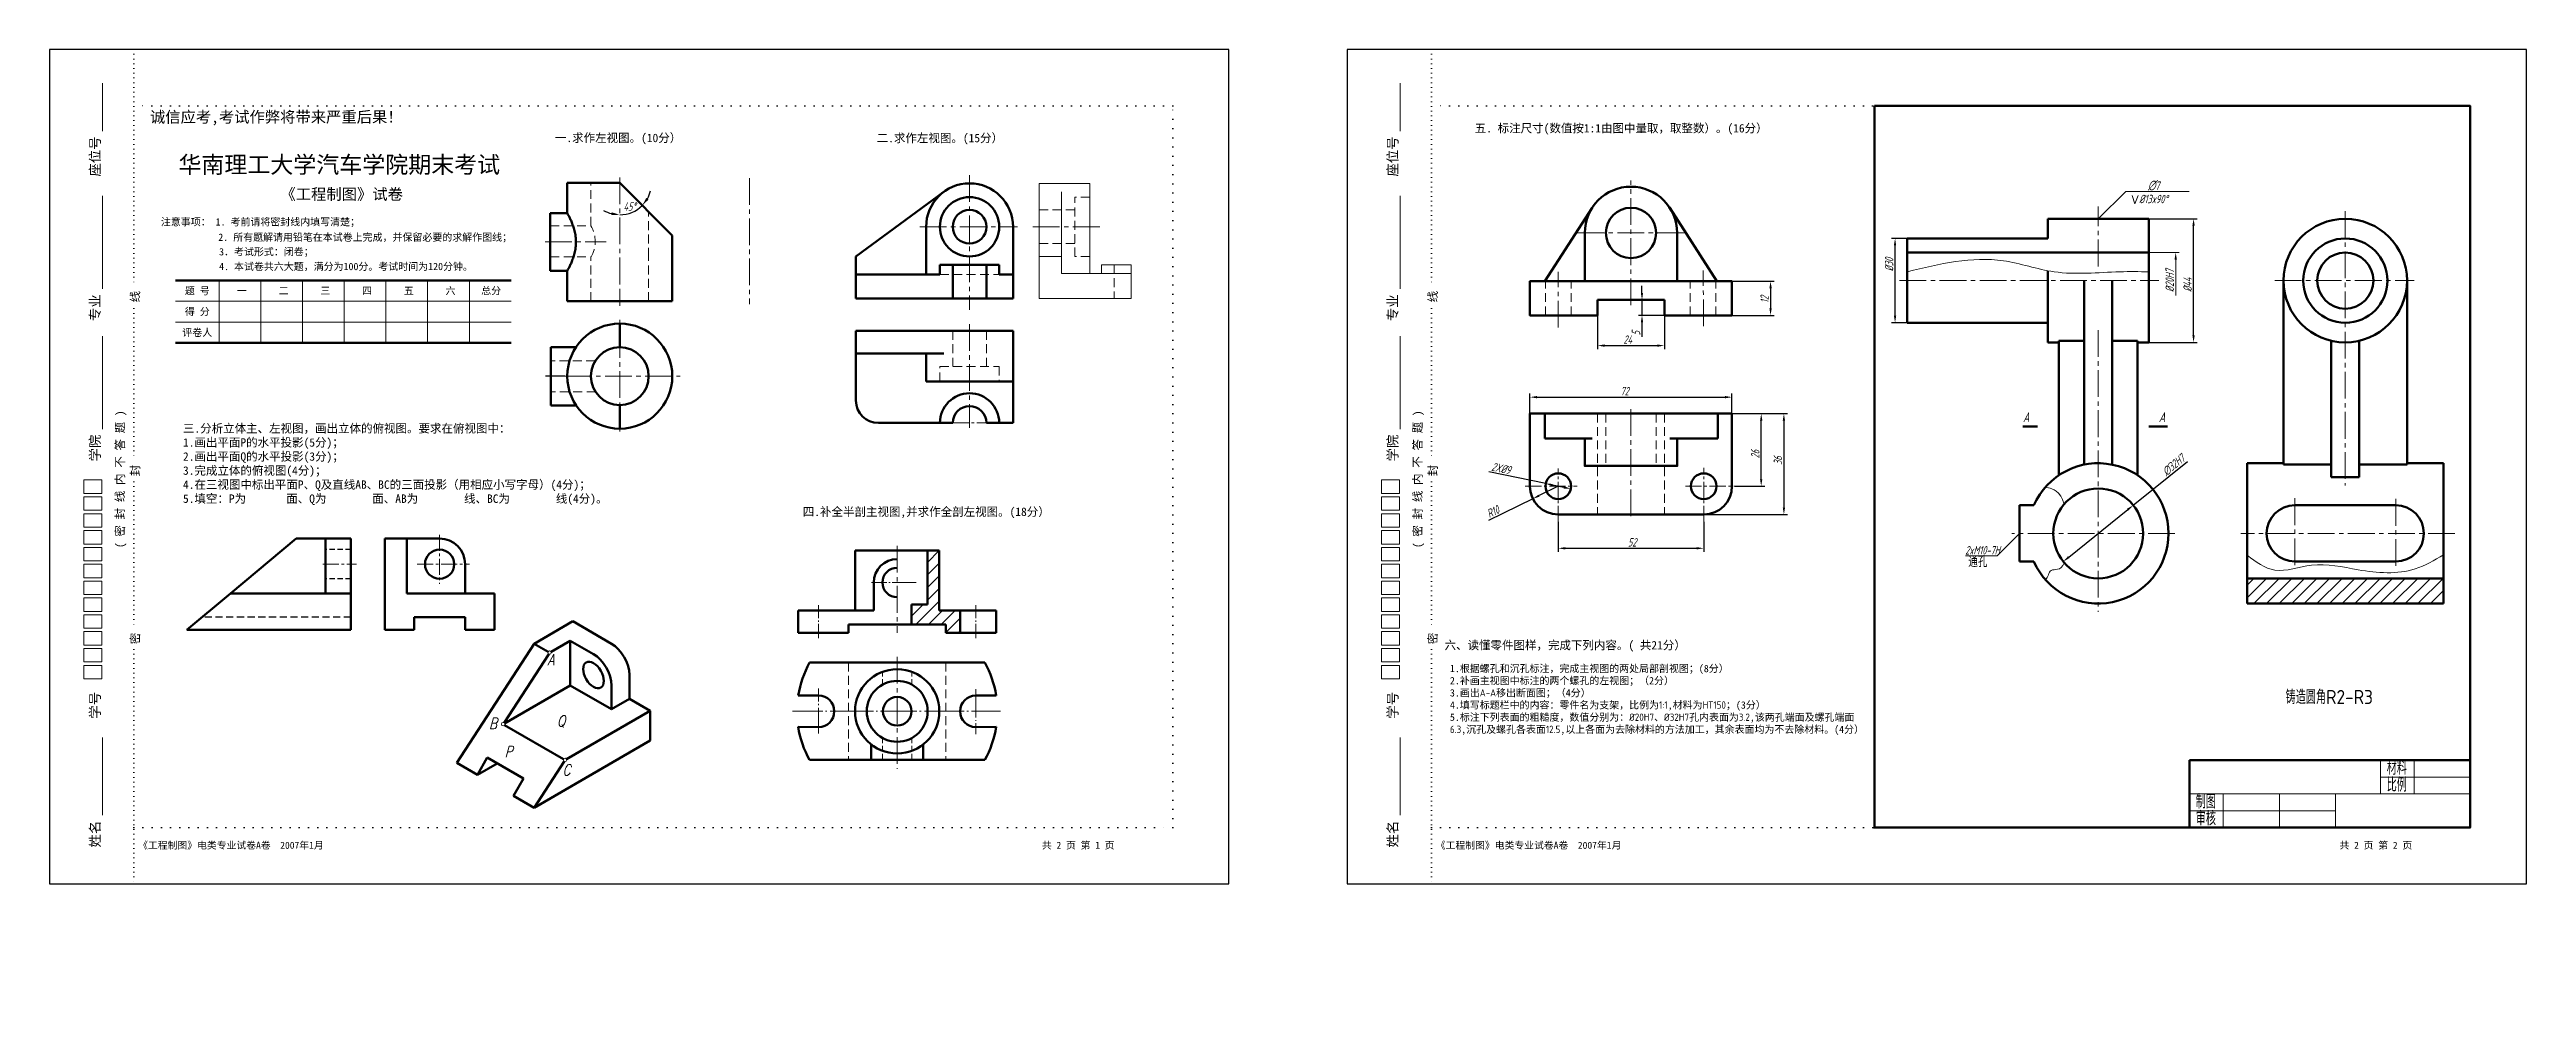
# Model space of a CAD drawing. Header units: millimetres. Extents: x -82 to 800, y -37 to 300.
import ezdxf

# ---------------------------------------------------------------- set-up
doc = ezdxf.new("R2010")
doc.units = ezdxf.units.MM
for name, pattern in [('CENTER', [50.8, 31.75, -6.35, 6.35, -6.35]), ('CENTER2', [28.575, 19.05, -3.175, 3.175, -3.175]), ('DASHED2', [9.525, 6.35, -3.175]), ('DOT2', [3.175, 0, -3.175]), ('XX4', [5, 4, -1])]:
    doc.linetypes.add(name, pattern=pattern)
doc.layers.get('0').update_dxf_attribs({"lineweight": 13})
doc.layers.add('center', color=7, linetype='CENTER')
doc.layers.add('PH-1D6', color=7, linetype='DASHED2')
for name, color, linetype, lineweight in [('PV-1D4', 7, 'Continuous', 50), ('PV-1D6', 7, 'Continuous', 50), ('PV-1DA', 7, 'Continuous', 50), ('PV-9B', 7, 'Continuous', 50), ('PV-9F', 7, 'Continuous', 50), ('PV-A1', 7, 'Continuous', 50), ('中心线', 7, 'CENTER2', 15), ('剖面线', 7, 'Continuous', 9), ('文字', 7, 'Continuous', 15), ('粗实线', 7, 'Continuous', 50), ('细实线', 7, 'Continuous', 15), ('虚线', 7, 'DASHED2', 15), ('虚线4', 7, 'XX4', 20)]:
    doc.layers.add(name, color=color, linetype=linetype, lineweight=lineweight)
doc.layers.add('隐藏线', color=7, linetype='Continuous', plot=False)
doc.styles.add('STYLE1', font='romans.shx', dxfattribs={"width": 0.8, "oblique": 15})
doc.styles.add('字母于数字', font='isocp.shx', dxfattribs={"width": 0.7, "oblique": 15})
doc.styles.add('宋体', font='SimSun.ttf')
doc.styles.add('长仿宋', font='isocp.shx', dxfattribs={"bigfont": 'gbcbig.shx'})
doc.dimstyles.new('机械制图', dxfattribs={"dimtxt": 3, "dimasz": 2.5, "dimexe": 1.25, "dimexo": 0, "dimtad": 1, "dimdec": 0, "dimdsep": 46, "dimtxsty": '字母于数字', "dimcen": 2.5, "dimadec": 0, "dimazin": 0, "dimtfac": 1, "dimtdec": 0, "dimtmove": 0, "dimatfit": 2, "dimfxl": 0, "dimarcsym": 0})
doc.dimstyles.new('机械制图$2', dxfattribs={"dimtxt": 3, "dimasz": 3, "dimexe": 2.5, "dimexo": 0, "dimtad": 1, "dimtih": 1, "dimzin": 9, "dimdsep": 46, "dimtxsty": '字母于数字', "dimcen": 0, "dimadec": 0, "dimazin": 0, "dimtm": 1e-09, "dimtfac": 0.7, "dimtmove": 1, "dimatfit": 1, "dimfxl": 0, "dimtolj": 1, "dimarcsym": 0})

# ---------------------------------------------------------------- blocks, each defined once
blk = doc.blocks.new('*D2')
at = {"color": 0, "lineweight": -2, "ltscale": 0.5}
for p, q in [((660.41, 137.75), (679.7, 153.27)), ((637.43, 119.25), (658.46, 136.18))]:
    blk.add_line(p, q, dxfattribs=at)
at = {"color": 0, "ltscale": 0.5}
for points in [[(658.2, 136.51), (658.73, 135.86), (660.41, 137.75)], [(637.17, 119.58), (637.69, 118.93), (635.48, 117.69)]]:
    blk.add_solid(points, dxfattribs=at)
at = {"layer": 'Defpoints', "color": 0, "ltscale": 0.5}
for p in [(660.41, 137.75), (635.48, 117.69)]:
    blk.add_point(p, dxfattribs=at)
at = {"color": 0, "ltscale": 0.5, "insert": (674.78, 152.04), "char_height": 3, "attachment_point": 5, "rotation": 38.82707, "style": '字母于数字'}
blk.add_mtext('∅32H7', dxfattribs=at)
blk = doc.blocks.new('*D3')
at = {"layer": 'Defpoints', "color": 0, "ltscale": 0.5}
for p in [(575.58, 232.72), (579.95, 232.72), (579.95, 202.72)]:
    blk.add_point(p, dxfattribs=at)
at = {"layer": '细实线', "color": 0, "lineweight": -2, "ltscale": 0.5}
for p, q in [((579.95, 232.72), (574.33, 232.72)), ((575.58, 205.22), (575.58, 230.22)), ((579.95, 202.72), (574.33, 202.72))]:
    blk.add_line(p, q, dxfattribs=at)
at = {"layer": '细实线', "color": 0, "ltscale": 0.5}
for points in [[(575.16, 230.22), (575.99, 230.22), (575.58, 232.72)], [(575.16, 205.22), (575.99, 205.22), (575.58, 202.72)]]:
    blk.add_solid(points, dxfattribs=at)
at = {"layer": '细实线', "color": 0, "ltscale": 0.5, "insert": (573.45, 223.43), "char_height": 3, "attachment_point": 5, "rotation": 90, "style": '字母于数字'}
blk.add_mtext('%%c30', dxfattribs=at)
blk = doc.blocks.new('*D4')
at = {"layer": 'Defpoints', "color": 0, "ltscale": 0.5}
for p in [(665.95, 239.72), (681.89, 239.72), (665.95, 195.72)]:
    blk.add_point(p, dxfattribs=at)
at = {"layer": '细实线', "color": 0, "lineweight": -2, "ltscale": 0.5}
for p, q in [((665.95, 239.72), (683.14, 239.72)), ((681.89, 198.22), (681.89, 237.22)), ((665.95, 195.72), (683.14, 195.72))]:
    blk.add_line(p, q, dxfattribs=at)
at = {"layer": '细实线', "color": 0, "ltscale": 0.5}
for points in [[(681.47, 237.22), (682.31, 237.22), (681.89, 239.72)], [(681.47, 198.22), (682.31, 198.22), (681.89, 195.72)]]:
    blk.add_solid(points, dxfattribs=at)
at = {"layer": '细实线', "color": 0, "ltscale": 0.5, "insert": (679.76, 216.27), "char_height": 3, "attachment_point": 5, "rotation": 90, "style": '字母于数字'}
blk.add_mtext('%%c44', dxfattribs=at)
blk = doc.blocks.new('*U10')
at = {"layer": 'PV-1D6'}
for p, q in [((45, 0, 100.11), (0, 0, 100.11)), ((0, 0, 100.11), (12, 0, 110.11)), ((45, 0, 110.11), (12, 0, 110.11)), ((12, 0, 110.11), (30, 0, 125.11)), ((38, 0, 125.11), (30, 0, 125.11)), ((38, 0, 118.11), (38, 0, 110.11)), ((38, 0, 125.11), (38, 0, 118.11)), ((45, 0, 125.11), (38, 0, 125.11)), ((45, 0, 118.11), (45, 0, 110.11)), ((45, 0, 118.11), (45, 0, 125.11)), ((45, 0, 110.11), (45, 0, 100.11))]:
    blk.add_line(p, q, dxfattribs=at)
blk = doc.blocks.new('*U56')
at = {"layer": 'PV-A1'}
for radius in [20, 11]:
    blk.add_circle((0, 0), radius, dxfattribs=at)
blk = doc.blocks.new('*D59')
at = {"layer": 'Defpoints', "color": 0, "ltscale": 0.5}
for p in [(121.39, 254.47), (121.39, 252.5), (124.33, 241.54), (140.09, 233.8), (121.39, 213.45)]:
    blk.add_point(p, dxfattribs=at)
at = {"layer": '细实线', "color": 0, "lineweight": -2, "ltscale": 0.5}
for start, end in [(330.19759, 345.39518), (239.60482, 254.80241), (270, 315)]:
    blk.add_arc((121.39, 252.5), 11.34, start, end, dxfattribs=at)
at = {"layer": '细实线', "color": 0, "ltscale": 0.5}
for points in [[(131.63, 246.56), (130.84, 247.17), (129.41, 244.48)], [(118.48, 242.05), (118.35, 241.06), (121.39, 241.16)]]:
    blk.add_solid(points, dxfattribs=at)
at = {"layer": '细实线', "color": 0, "ltscale": 0.5, "insert": (124.91, 244.08), "char_height": 3, "attachment_point": 5, "style": '字母于数字'}
blk.add_mtext('\\A1;45°', dxfattribs=at)
blk = doc.blocks.new('*D75')
at = {"color": 0, "lineweight": -2, "ltscale": 0.5}
for p, q in [((445.55, 170.35), (445.55, 177.47)), ((517.5, 170.35), (517.5, 177.47)), ((448.05, 176.22), (515, 176.22))]:
    blk.add_line(p, q, dxfattribs=at)
at = {"color": 0, "ltscale": 0.5}
for points in [[(448.05, 176.63), (448.05, 175.8), (445.55, 176.22)], [(515, 176.63), (515, 175.8), (517.5, 176.22)]]:
    blk.add_solid(points, dxfattribs=at)
at = {"layer": 'Defpoints', "color": 0, "ltscale": 0.5}
for p in [(445.55, 170.35), (517.5, 176.22), (517.5, 170.35)]:
    blk.add_point(p, dxfattribs=at)
at = {"color": 0, "ltscale": 0.5, "insert": (479.25, 178.34), "char_height": 3, "attachment_point": 5, "style": '字母于数字'}
blk.add_mtext('72', dxfattribs=at)
blk = doc.blocks.new('*D76')
at = {"color": 0, "lineweight": -2, "ltscale": 0.5}
for p, q in [((517.5, 170.35), (537.24, 170.35)), ((535.99, 167.85), (535.99, 136.94)), ((507.42, 134.44), (537.24, 134.44))]:
    blk.add_line(p, q, dxfattribs=at)
at = {"color": 0, "ltscale": 0.5}
for points in [[(535.58, 167.85), (536.41, 167.85), (535.99, 170.35)], [(535.58, 136.94), (536.41, 136.94), (535.99, 134.44)]]:
    blk.add_solid(points, dxfattribs=at)
at = {"layer": 'Defpoints', "color": 0, "ltscale": 0.5}
for p in [(517.5, 170.35), (507.42, 134.44), (535.99, 134.44)]:
    blk.add_point(p, dxfattribs=at)
at = {"color": 0, "ltscale": 0.5, "insert": (533.87, 153.63), "char_height": 3, "attachment_point": 5, "rotation": 90, "style": '字母于数字'}
blk.add_mtext('36', dxfattribs=at)
blk = doc.blocks.new('*D77')
at = {"color": 0, "lineweight": -2, "ltscale": 0.5}
for p, q in [((517.5, 217.49), (532.49, 217.49)), ((531.24, 214.99), (531.24, 207.85)), ((517.5, 205.35), (532.49, 205.35))]:
    blk.add_line(p, q, dxfattribs=at)
at = {"color": 0, "ltscale": 0.5}
for points in [[(530.83, 214.99), (531.66, 214.99), (531.24, 217.49)], [(530.83, 207.85), (531.66, 207.85), (531.24, 205.35)]]:
    blk.add_solid(points, dxfattribs=at)
at = {"layer": 'Defpoints', "color": 0, "ltscale": 0.5}
for p in [(517.5, 217.49), (517.5, 205.35), (531.24, 205.35)]:
    blk.add_point(p, dxfattribs=at)
at = {"color": 0, "ltscale": 0.5, "insert": (529.12, 210.96), "char_height": 3, "attachment_point": 5, "rotation": 90, "style": '字母于数字'}
blk.add_mtext('12', dxfattribs=at)
blk = doc.blocks.new('*D78')
at = {"color": 0, "lineweight": -2, "ltscale": 0.5}
for p, q in [((469.64, 205.35), (469.64, 193.33)), ((493.41, 205.35), (493.41, 193.33)), ((472.14, 194.58), (490.91, 194.58))]:
    blk.add_line(p, q, dxfattribs=at)
at = {"color": 0, "ltscale": 0.5}
for points in [[(472.14, 195), (472.14, 194.17), (469.64, 194.58)], [(490.91, 195), (490.91, 194.17), (493.41, 194.58)]]:
    blk.add_solid(points, dxfattribs=at)
at = {"layer": 'Defpoints', "color": 0, "ltscale": 0.5}
for p in [(469.64, 205.35), (493.41, 205.35), (493.41, 194.58)]:
    blk.add_point(p, dxfattribs=at)
at = {"color": 0, "ltscale": 0.5, "insert": (480.36, 196.71), "char_height": 3, "attachment_point": 5, "style": '字母于数字'}
blk.add_mtext('24', dxfattribs=at)
blk = doc.blocks.new('*D79')
at = {"color": 0, "lineweight": -2, "ltscale": 0.5}
for p, q in [((485.45, 213.33), (485.45, 215.83)), ((493.41, 210.83), (484.2, 210.83)), ((493.41, 205.35), (484.2, 205.35)), ((485.45, 210.83), (485.45, 205.35)), ((485.45, 202.85), (485.45, 197.65))]:
    blk.add_line(p, q, dxfattribs=at)
at = {"color": 0, "ltscale": 0.5}
for points in [[(485.03, 213.33), (485.86, 213.33), (485.45, 210.83)], [(485.03, 202.85), (485.86, 202.85), (485.45, 205.35)]]:
    blk.add_solid(points, dxfattribs=at)
at = {"layer": 'Defpoints', "color": 0, "ltscale": 0.5}
for p in [(485.45, 205.35), (493.41, 210.83), (493.41, 205.35)]:
    blk.add_point(p, dxfattribs=at)
at = {"color": 0, "ltscale": 0.5, "insert": (483.32, 199), "char_height": 3, "attachment_point": 5, "rotation": 90, "style": '字母于数字'}
blk.add_mtext('5', dxfattribs=at)
blk = doc.blocks.new('*D80')
at = {"color": 0, "lineweight": -2, "ltscale": 0.5}
for p, q in [((455.63, 144.52), (448.83, 141.18)), ((446.59, 140.07), (430.83, 132.34))]:
    blk.add_line(p, q, dxfattribs=at)
at = {"color": 0, "ltscale": 0.5}
blk.add_solid([(448.65, 141.55), (449.01, 140.8), (446.59, 140.07)], dxfattribs=at)
at = {"layer": 'Defpoints', "color": 0, "ltscale": 0.5}
for p in [(455.63, 144.52), (446.59, 140.07)]:
    blk.add_point(p, dxfattribs=at)
at = {"color": 0, "ltscale": 0.5, "insert": (432.37, 135.46), "char_height": 3, "attachment_point": 5, "rotation": 26.14544, "style": '字母于数字'}
blk.add_mtext('R10', dxfattribs=at)
blk = doc.blocks.new('*D81')
at = {"color": 0, "lineweight": -2, "ltscale": 0.5}
for p, q in [((451.15, 145.44), (430.9, 149.6)), ((457.67, 144.1), (453.6, 144.93))]:
    blk.add_line(p, q, dxfattribs=at)
at = {"color": 0, "ltscale": 0.5}
for points in [[(453.68, 145.34), (453.52, 144.53), (451.15, 145.44)], [(457.75, 144.51), (457.58, 143.69), (460.12, 143.59)]]:
    blk.add_solid(points, dxfattribs=at)
at = {"layer": 'Defpoints', "color": 0, "ltscale": 0.5}
for p in [(451.15, 145.44), (460.12, 143.59)]:
    blk.add_point(p, dxfattribs=at)
at = {"color": 0, "ltscale": 0.5, "insert": (435.28, 150.87), "char_height": 3, "attachment_point": 5, "rotation": 348.383, "style": '字母于数字'}
blk.add_mtext('2X%%c9', dxfattribs=at)
blk = doc.blocks.new('*D85')
at = {"color": 0, "lineweight": -2, "ltscale": 0.5}
for p, q in [((455.63, 131.8), (455.63, 121.17)), ((507.42, 131.8), (507.42, 121.17)), ((458.13, 122.42), (504.92, 122.42))]:
    blk.add_line(p, q, dxfattribs=at)
at = {"color": 0, "ltscale": 0.5}
for points in [[(458.13, 122.83), (458.13, 122), (455.63, 122.42)], [(504.92, 122.83), (504.92, 122), (507.42, 122.42)]]:
    blk.add_solid(points, dxfattribs=at)
at = {"layer": 'Defpoints', "color": 0, "ltscale": 0.5}
for p in [(455.63, 131.8), (507.42, 131.8), (507.42, 122.42)]:
    blk.add_point(p, dxfattribs=at)
at = {"color": 0, "ltscale": 0.5, "insert": (481.94, 124.54), "char_height": 3, "attachment_point": 5, "style": '字母于数字'}
blk.add_mtext('52', dxfattribs=at)
blk = doc.blocks.new('*D88')
at = {"color": 0, "lineweight": -2, "ltscale": 0.5}
for p, q in [((517.5, 170.35), (529.16, 170.35)), ((527.91, 147.02), (527.91, 167.85)), ((518.55, 144.52), (529.16, 144.52))]:
    blk.add_line(p, q, dxfattribs=at)
at = {"color": 0, "ltscale": 0.5}
for points in [[(527.49, 167.85), (528.32, 167.85), (527.91, 170.35)], [(527.49, 147.02), (528.32, 147.02), (527.91, 144.52)]]:
    blk.add_solid(points, dxfattribs=at)
at = {"layer": 'Defpoints', "color": 0, "ltscale": 0.5}
for p in [(517.5, 170.35), (527.91, 170.35), (518.55, 144.52)]:
    blk.add_point(p, dxfattribs=at)
at = {"color": 0, "ltscale": 0.5, "insert": (525.78, 155.93), "char_height": 3, "attachment_point": 5, "rotation": 90, "style": '字母于数字'}
blk.add_mtext('26', dxfattribs=at)

msp = doc.modelspace()

# ---------------------------------------------------------------- hatches: boundary and pattern name
at = {"layer": '细实线'}
h = msp.add_hatch(dxfattribs=at)
h.set_pattern_fill('ANSI31', color=256, style=0)
h.set_pattern_definition([(45, (-296.7565, 47.621), (-2.245064, 2.245064), [])])
h.paths.add_polyline_path([(237.517, 95.308), (237.517, 92.308), (242.596, 92.308), (242.596, 100.308), (235.197, 100.308), (235.197, 121.673), (231.032, 121.673), (231.032, 102.41), (225.292, 102.41), (225.292, 95.308)])
h = msp.add_hatch(dxfattribs=at)
h.set_pattern_fill('ANSI31', color=256, style=0)
h.set_pattern_definition([(45, (108.1973, 28.3933), (-2.245064, 2.245064), [])])
h.paths.add_polyline_path([(735.924, 102.718), (735.924, 111.718), (700.924, 111.718), (700.924, 102.718)])
h.paths.add_polyline_path([(770.924, 102.718), (770.924, 111.718), (735.924, 111.718), (735.924, 102.718)])

# ---------------------------------------------------------------- linework, layer by layer
at = {"ltscale": 0.5}
for p, q in [((270.763, 211.37), (270.763, 252.348)), ((270.763, 252.348), (288.763, 252.348)), ((278.763, 220.19), (278.763, 249.34)), ((288.763, 252.348), (288.763, 220.19)), ((270.763, 226.31), (278.763, 226.31)), ((303.525, 223.37), (292.963, 223.37)), ((292.963, 223.37), (292.963, 220.19)), ((303.525, 223.37), (303.525, 211.37)), ((278.763, 220.19), (303.525, 220.19)), ((270.763, 211.37), (303.525, 211.37))]:
    msp.add_line(p, q, dxfattribs=at)
at = {"layer": 'center'}
for p, q in [((96.798, 189.12), (96.798, 178.08)), ((101.876, 183.7), (94.958, 183.7))]:
    msp.add_line(p, q, dxfattribs=at)
at = {"layer": 'PH-1D6', "ltscale": 0.3, "extrusion": (0, 1, 0)}
for p, q in [((25.666, 121.967), (16.566, 121.967)), ((25.666, 111.567), (16.566, 111.567))]:
    msp.add_line(p, q, dxfattribs=at)
at = {"layer": 'PH-1D6', "ltscale": 0.4, "extrusion": (0, 1, 0)}
msp.add_line((25.666, 97.917), (-27.374, 97.917), dxfattribs=at)
at = {"layer": 'PV-1D4', "extrusion": (0, 1, 0)}
for p, q in [((37.735, 125.867), (37.735, 93.367)), ((45.535, 125.867), (37.735, 125.867)), ((45.535, 125.867), (57.235, 125.867)), ((45.535, 106.367), (45.535, 125.867)), ((66.335, 116.767), (66.335, 106.367)), ((76.735, 106.367), (45.535, 106.367)), ((76.735, 93.367), (76.735, 106.367)), ((48.135, 97.917), (66.335, 97.917)), ((48.135, 93.367), (48.135, 97.917)), ((66.335, 97.917), (66.335, 93.367)), ((48.135, 93.367), (37.735, 93.367)), ((76.735, 93.367), (66.335, 93.367))]:
    msp.add_line(p, q, dxfattribs=at)
at = {"layer": 'PV-1D4'}
msp.add_circle((57.235, 116.767), 5.2, dxfattribs=at)
msp.add_arc((57.235, 116.767), 9.1, 0, 90, dxfattribs=at)
at = {"layer": 'PV-1D6'}
for p, q in [((205.483, 226.31), (236.799, 249.34)), ((230.492, 236.873), (230.492, 219.889)), ((261.443, 236.873), (261.443, 211.37)), ((235.405, 219.889), (235.405, 223.37)), ((235.405, 223.37), (256.529, 223.37)), ((239.967, 223.37), (239.967, 211.37)), ((251.967, 223.37), (251.967, 211.37)), ((256.529, 223.37), (256.529, 219.889)), ((205.483, 199.807), (205.483, 191.807)), ((205.483, 199.807), (241.259, 199.807)), ((261.443, 199.807), (241.259, 199.807)), ((261.443, 199.807), (261.443, 181.807)), ((205.483, 191.807), (205.483, 175.045)), ((205.483, 191.807), (236.799, 191.807)), ((230.492, 191.807), (230.492, 181.807)), ((230.492, 181.807), (261.443, 181.807)), ((261.443, 181.807), (261.443, 167.045)), ((213.483, 167.045), (233.967, 167.045)), ((233.967, 167.045), (239.967, 167.045)), ((251.967, 167.045), (261.443, 167.045))]:
    msp.add_line(p, q, dxfattribs=at)
at = {"layer": 'PV-1D6', "extrusion": (0, 1, 0)}
for p, q in [((205.483, 223.37), (205.483, 226.31)), ((205.483, 211.37), (205.483, 223.37)), ((205.483, 219.889), (230.492, 219.889)), ((230.492, 219.889), (235.405, 219.889)), ((256.529, 219.889), (261.443, 219.889)), ((261.443, 211.37), (205.483, 211.37))]:
    msp.add_line(p, q, dxfattribs=at)
at = {"layer": 'PV-1D6'}
for radius in [10.562, 6]:
    msp.add_circle((245.967, 236.873), radius, dxfattribs=at)
for centre, radius, start, end in [((245.967, 236.873), 15.475, 0, 180), ((245.967, 167.045), 10.562, 0, 180), ((213.483, 175.045), 8, 180, 270), ((245.967, 167.045), 6, 0, 180)]:
    msp.add_arc(centre, radius, start, end, dxfattribs=at)
at = {"layer": 'PV-1DA', "extrusion": (-2.77556e-17, 0.816497, 0.57735)}
for p, q in [((90.888, 88.457), (63.311, 46)), ((104.677, 96.418), (90.888, 88.457)), ((95.884, 85.573), (90.888, 88.457)), ((103.757, 89.519), (96.923, 85.573)), ((103.757, 73.597), (103.757, 89.519)), ((103.757, 89.519), (112.031, 84.742)), ((104.677, 96.418), (118.465, 88.457)), ((80.184, 60.302), (96.077, 84.77)), ((103.757, 73.597), (80.377, 60.098)), ((118.465, 65.106), (103.757, 73.597)), ((118.465, 73.597), (118.465, 65.106)), ((124.9, 77.312), (124.9, 68.821)), ((132.254, 64.575), (102.439, 47.361)), ((124.9, 68.821), (118.465, 65.106)), ((124.9, 68.821), (132.254, 64.575)), ((132.254, 64.575), (132.254, 53.96)), ((101.399, 47.361), (80.377, 59.498)), ((132.254, 53.96), (90.888, 30.078)), ((70.665, 41.754), (63.311, 46)), ((77.743, 45.84), (70.665, 41.754)), ((74.204, 47.884), (87.073, 40.454)), ((90.888, 30.078), (101.592, 46.558)), ((87.073, 40.454), (83.534, 34.324)), ((90.888, 30.078), (83.534, 34.324))]:
    msp.add_line(p, q, dxfattribs=at)
at = {"layer": 'PV-1DA'}
msp.add_line((70.665, 41.754), (74.204, 47.884), dxfattribs=at)
for centre in [(118.465, 81.027), (112.031, 77.312)]:
    msp.add_ellipse(centre, major_axis=(4.55, -7.881), ratio=0.5773503, start_param=0.7853982, end_param=2.3561945, dxfattribs=at)
msp.add_ellipse((112.031, 77.312), major_axis=(2.6, -4.503), ratio=0.5773503, dxfattribs=at)
at = {"layer": 'PV-9B'}
for p, q in [((105.774, 193.985), (96.798, 193.985)), ((96.798, 193.985), (96.798, 173.215)), ((96.798, 173.215), (105.908, 173.215))]:
    msp.add_line(p, q, dxfattribs=at)
at = {"layer": 'PV-9F', "extrusion": (-4.06503e-16, 1, 0)}
for p, q in [((102.692, 252.501), (121.392, 252.501)), ((102.692, 241.749), (102.692, 252.501)), ((140.092, 210.426), (140.092, 233.801)), ((102.692, 210.426), (102.692, 221.179)), ((140.092, 210.426), (102.692, 210.426))]:
    msp.add_line(p, q, dxfattribs=at)
at = {"layer": 'PV-9F'}
for p, q in [((121.392, 252.501), (140.092, 233.801)), ((102.692, 241.749), (96.648, 241.749)), ((96.648, 241.749), (96.648, 221.179)), ((96.648, 221.179), (102.692, 221.179))]:
    msp.add_line(p, q, dxfattribs=at)
msp.add_open_spline([(102.692, 221.179), (102.692, 221.179), (102.727, 221.243), (102.873, 221.511), (102.982, 221.713), (103.257, 222.243), (103.422, 222.57), (103.782, 223.32), (103.975, 223.743), (104.354, 224.641), (104.554, 225.148), (104.937, 226.257), (105.12, 226.857), (105.431, 228.118), (105.559, 228.779), (105.73, 230.12), (105.774, 230.8), (105.774, 232.127), (105.73, 232.807), (105.559, 234.148), (105.431, 234.809), (105.12, 236.07), (104.937, 236.671), (104.554, 237.779), (104.354, 238.286), (103.975, 239.184), (103.782, 239.607), (103.422, 240.357), (103.257, 240.684), (102.982, 241.214), (102.873, 241.416), (102.727, 241.684), (102.692, 241.749), (102.692, 241.749)], degree=3, knots=[16.9982047, 16.9982047, 16.9982047, 16.9982047, 19.1184621, 19.1184621, 21.2387195, 21.2387195, 23.3589769, 23.3589769, 25.4792343, 25.4792343, 27.6085281, 27.6085281, 29.7378219, 29.7378219, 31.8671156, 31.8671156, 33.9964094, 33.9964094, 36.1257032, 36.1257032, 38.254997, 38.254997, 40.3842908, 40.3842908, 42.5135846, 42.5135846, 44.633842, 44.633842, 46.7540993, 46.7540993, 48.8743567, 48.8743567, 50.9946141, 50.9946141, 50.9946141, 50.9946141], dxfattribs=at)
at = {"layer": '中心线', "ltscale": 0.5}
for p, q in [((121.392, 254.468), (121.392, 213.453)), ((167.609, 254.172), (167.609, 209.285)), ((245.967, 255.243), (245.967, 207.267)), ((481.527, 208.98), (481.527, 253.394)), ((647.947, 222.778), (647.947, 244.151)), ((735.924, 242.392), (735.924, 144.811)), ((94.809, 231.464), (116.506, 231.464)), ((228.221, 236.873), (263.073, 236.873)), ((268.493, 236.873), (292.742, 236.873)), ((462.395, 234.694), (501.094, 234.694)), ((455.634, 201.05), (455.602, 220.865)), ((507.317, 201.517), (507.285, 221.332)), ((121.392, 213.453), (121.392, 208.785)), ((577.175, 217.718), (669.542, 217.718)), ((710.782, 217.718), (760.441, 217.718)), ((121.392, 203.734), (121.392, 199.85)), ((121.392, 199.76), (121.392, 164.043)), ((245.967, 202.268), (245.967, 165.348)), ((647.947, 200.129), (647.947, 99.773)), ((101.876, 183.7), (142.881, 183.7)), ((481.527, 171.982), (481.527, 132.542)), ((717.924, 140.209), (717.924, 115.217)), ((753.924, 139.995), (753.924, 115.094)), ((675.211, 127.718), (617.169, 127.718)), ((774.983, 127.718), (698.736, 127.718)), ((220.196, 123.29), (220.196, 92.297)), ((220.196, 83.78), (220.196, 43.865))]:
    msp.add_line(p, q, dxfattribs=at)
at = {"layer": '中心线', "ltscale": 0.3}
for p, q in [((239.967, 167.045), (249.379, 167.045)), ((249.379, 167.045), (251.967, 167.045)), ((455.634, 131.796), (455.634, 150.794)), ((507.42, 131.796), (507.42, 151.083)), ((443.901, 144.516), (462.317, 144.516)), ((500.972, 144.516), (518.55, 144.516)), ((57.235, 127.221), (57.235, 109.816)), ((15.636, 116.767), (27.588, 116.767)), ((49.215, 116.767), (67.86, 116.767))]:
    msp.add_line(p, q, dxfattribs=at)
at = {"layer": '中心线'}
for p, q in [((220.196, 116.06), (220.196, 115.624)), ((210.989, 110.238), (216.519, 110.238)), ((217.246, 110.238), (217.683, 110.238)), ((218.41, 110.238), (227.001, 110.238)), ((192.196, 102.212), (192.196, 97.524)), ((248.196, 102.212), (248.196, 97.524)), ((192.196, 96.653), (192.196, 96.217)), ((192.196, 95.49), (192.196, 90.405)), ((248.196, 96.653), (248.196, 96.217)), ((248.196, 95.49), (248.196, 90.405)), ((192.196, 72.545), (192.196, 67.822)), ((248.196, 72.254), (248.196, 62.156)), ((182.872, 64.389), (193.692, 64.389)), ((192.196, 67.096), (192.196, 66.514)), ((192.196, 65.643), (192.196, 56.524)), ((194.71, 64.389), (195.147, 64.389)), ((196.31, 64.389), (211.727, 64.389)), ((212.745, 64.389), (213.182, 64.389)), ((214.2, 64.389), (227.144, 64.389)), ((228.162, 64.389), (228.744, 64.389)), ((229.908, 64.389), (244.016, 64.389)), ((245.034, 64.389), (245.615, 64.389)), ((246.634, 64.389), (256.938, 64.389)), ((248.196, 61.284), (248.196, 60.994)), ((248.196, 60.122), (248.196, 56.233))]:
    msp.add_line(p, q, dxfattribs=at)
at = {"layer": '粗实线'}
for p, q in [((568.308, 279.975), (568.308, 22.65)), ((780.45, 279.975), (568.308, 279.975)), ((780.45, 22.975), (780.45, 279.975)), ((450.895, 217.495), (467.688, 243.597)), ((512.159, 217.495), (495.366, 243.597)), ((647.947, 239.718), (629.947, 239.718)), ((629.947, 239.718), (629.947, 232.718)), ((647.947, 239.718), (665.947, 239.718)), ((665.947, 239.718), (665.947, 195.718)), ((465.072, 217.495), (465.072, 234.694)), ((497.982, 217.495), (497.982, 234.694)), ((629.947, 232.718), (579.947, 232.718)), ((579.947, 232.718), (579.947, 217.718)), ((665.947, 227.718), (579.947, 227.718)), ((629.947, 221.253), (629.947, 195.718)), ((-36.855, 217.799), (82.687, 217.799)), ((579.947, 202.718), (579.947, 217.718)), ((642.947, 152.213), (642.947, 217.718)), ((652.947, 152.213), (652.947, 217.718)), ((713.924, 217.718), (713.924, 152.213)), ((757.924, 217.718), (757.924, 152.213)), ((481.527, 210.834), (469.642, 210.834)), ((469.642, 210.834), (469.642, 205.354)), ((481.527, 210.834), (493.411, 210.834)), ((493.411, 210.834), (493.411, 205.354)), ((-36.855, 195.513), (82.687, 195.513)), ((629.947, 202.718), (579.947, 202.718)), ((629.947, 195.718), (633.947, 195.718)), ((633.947, 196.293), (633.947, 148.43)), ((642.947, 196.293), (633.947, 196.293)), ((652.947, 196.293), (661.947, 196.293)), ((661.947, 196.293), (661.947, 148.43)), ((665.947, 195.718), (661.947, 195.718)), ((730.924, 147.718), (730.924, 196.293)), ((740.924, 147.718), (740.924, 196.293)), ((445.554, 170.351), (445.554, 144.516)), ((449.807, 170.351), (449.807, 170.351)), ((450.896, 161.552), (450.896, 170.351)), ((512.468, 161.552), (512.468, 170.351)), ((517.5, 144.516), (517.5, 170.351)), ((450.896, 161.552), (467.688, 161.552)), ((495.366, 161.552), (512.468, 161.552)), ((626.344, 165.816), (621.137, 165.816)), ((665.953, 165.816), (672.557, 165.816)), ((713.924, 152.718), (700.924, 152.718)), ((700.924, 152.718), (700.924, 127.718)), ((713.924, 152.213), (730.924, 152.213)), ((757.924, 152.213), (740.924, 152.213)), ((757.924, 152.718), (770.924, 152.718)), ((770.924, 152.718), (770.924, 127.718)), ((730.924, 147.718), (740.924, 147.718)), ((455.634, 134.436), (507.42, 134.436)), ((619.947, 127.718), (619.947, 137.718)), ((619.947, 137.718), (625.034, 137.718)), ((717.924, 137.718), (753.924, 137.718)), ((619.947, 127.718), (619.947, 117.718)), ((700.924, 102.718), (700.924, 127.718)), ((770.924, 102.718), (770.924, 127.718)), ((205.196, 121.673), (220.196, 121.673)), ((205.196, 100.308), (205.196, 121.673)), ((235.197, 121.673), (220.196, 121.673)), ((231.032, 102.41), (231.032, 121.673)), ((235.197, 121.673), (231.82, 121.673)), ((235.197, 100.308), (235.197, 121.673)), ((619.947, 117.718), (625.034, 117.718)), ((717.924, 117.718), (753.924, 117.718)), ((211.848, 110.238), (211.848, 100.308)), ((700.924, 111.718), (770.924, 111.718)), ((184.96, 100.308), (211.848, 100.308)), ((184.96, 92.308), (184.96, 100.308)), ((225.292, 102.41), (231.032, 102.41)), ((225.292, 102.41), (225.292, 95.308)), ((255.433, 100.308), (235.197, 100.308)), ((242.596, 92.308), (242.596, 100.308)), ((255.433, 92.308), (255.433, 100.308)), ((735.924, 102.718), (700.924, 102.718)), ((735.924, 102.718), (770.924, 102.718)), ((184.96, 92.308), (202.875, 92.308)), ((202.875, 92.308), (202.875, 95.308)), ((202.875, 95.308), (220.196, 95.308)), ((237.517, 95.308), (220.196, 95.308)), ((237.517, 92.308), (237.517, 95.308)), ((255.433, 92.308), (237.517, 92.308)), ((189.013, 81.726), (251.38, 81.726)), ((192.196, 69.989), (184.96, 69.989)), ((248.196, 69.989), (255.433, 69.989)), ((192.196, 58.789), (184.945, 58.885)), ((248.196, 58.789), (255.448, 58.885)), ((189.013, 47.052), (251.38, 47.052)), ((210.957, 52.572), (210.957, 47.052)), ((229.436, 52.572), (229.436, 47.052)), ((568.308, 22.975), (780.45, 22.975))]:
    msp.add_line(p, q, dxfattribs=at)
at = {"layer": '粗实线', "ltscale": 0.5}
for p, q in [((121.392, 202.4), (121.392, 193.985)), ((121.392, 173.415), (121.392, 165)), ((780.45, 46.975), (680.45, 46.975)), ((680.45, 46.975), (680.45, 22.975))]:
    msp.add_line(p, q, dxfattribs=at)
at = {"layer": '粗实线'}
for points in [[(469.642, 205.354), (445.554, 205.354), (445.554, 217.495), (517.5, 217.495), (517.5, 205.354), (493.411, 205.354)], [(497.982, 161.552), (497.982, 151.718), (465.072, 151.718), (465.072, 161.552)]]:
    msp.add_lwpolyline(points, dxfattribs=at)
msp.add_lwpolyline([(445.554, 170.351), (517.5, 170.351), (517.5, 170.351), (445.554, 170.351)], close=True, dxfattribs=at)
for centre, radius in [((481.527, 234.694), 8.938), ((735.924, 217.718), 22), ((735.924, 217.718), 15), ((735.924, 217.718), 10), ((455.634, 144.516), 4.577), ((507.42, 144.516), 4.577), ((647.947, 127.718), 16), ((220.196, 64.389), 15), ((220.196, 64.389), 10.835), ((220.196, 64.389), 5.095)]:
    msp.add_circle(centre, radius, dxfattribs=at)
for centre, radius, start, end in [((481.527, 234.694), 16.455, 0, 180), ((647.947, 127.718), 25, 203.578178, 156.421822), ((455.634, 144.516), 10.08, 180, 270), ((507.42, 144.516), 10.08, 270, 0), ((717.924, 127.718), 10, 90, 270), ((753.924, 127.718), 10, 270, 90), ((220.196, 110.238), 8.348, 90, 180), ((220.196, 110.238), 5.243, 90, 270), ((220.196, 64.389), 35.679, 150.927824, 170.969687), ((220.196, 64.389), 35.679, 9.030313, 29.072176), ((192.196, 64.389), 5.6, 270, 90), ((248.196, 64.389), 5.6, 90, 270), ((220.196, 64.389), 35.679, 188.874017, 209.072176), ((220.196, 64.389), 35.679, 330.927824, 351.125983)]:
    msp.add_arc(centre, radius, start, end, dxfattribs=at)
at = {"layer": '细实线'}
for p, q in [((-62.793, 270.958), (-62.793, 287.974)), ((399.351, 270.958), (399.351, 287.974)), ((-62.793, 214.828), (-62.793, 247.934)), ((399.351, 214.828), (399.351, 247.934)), ((647.947, 239.718), (657.724, 249.494)), ((657.724, 249.494), (680.322, 249.494)), ((659.981, 248.02), (661.016, 245.033)), ((661.016, 245.033), (662.166, 248.02)), ((665.947, 227.718), (676.768, 227.718)), ((675.518, 225.218), (675.518, 212.437)), ((-21.313, 217.799), (-21.313, 195.513)), ((-6.456, 217.799), (-6.456, 195.513)), ((8.401, 217.799), (8.401, 195.513)), ((23.259, 217.799), (23.259, 195.513)), ((38.116, 217.799), (38.116, 195.513)), ((52.973, 217.799), (52.973, 195.513)), ((67.83, 217.799), (67.83, 195.513)), ((-36.855, 210.37), (82.687, 210.37)), ((-36.855, 202.942), (82.687, 202.942)), ((-62.793, 164.866), (-62.793, 197.973)), ((399.351, 164.866), (399.351, 197.973)), ((-69.486, 141.942), (-69.486, 146.742)), ((-69.486, 146.742), (-63.086, 146.742)), ((-69.486, 141.942), (-63.086, 141.942)), ((-63.086, 141.942), (-63.086, 146.742)), ((392.659, 141.942), (392.659, 146.742)), ((392.659, 146.742), (399.059, 146.742)), ((392.659, 141.942), (399.059, 141.942)), ((399.059, 141.942), (399.059, 146.742)), ((-69.486, 135.942), (-69.486, 140.742)), ((-69.486, 140.742), (-63.086, 140.742)), ((-69.486, 135.942), (-63.086, 135.942)), ((-69.486, 129.942), (-69.486, 134.742)), ((-69.486, 134.742), (-63.086, 134.742)), ((-63.086, 135.942), (-63.086, 140.742)), ((-63.086, 129.942), (-63.086, 134.742)), ((392.659, 135.942), (392.659, 140.742)), ((392.659, 140.742), (399.059, 140.742)), ((392.659, 135.942), (399.059, 135.942)), ((392.659, 129.942), (392.659, 134.742)), ((392.659, 134.742), (399.059, 134.742)), ((399.059, 135.942), (399.059, 140.742)), ((399.059, 129.942), (399.059, 134.742)), ((-69.486, 129.942), (-63.086, 129.942)), ((-69.486, 123.942), (-69.486, 128.742)), ((-69.486, 128.742), (-63.086, 128.742)), ((-69.486, 123.942), (-63.086, 123.942)), ((-63.086, 123.942), (-63.086, 128.742)), ((392.659, 129.942), (399.059, 129.942)), ((392.659, 123.942), (392.659, 128.742)), ((392.659, 128.742), (399.059, 128.742)), ((392.659, 123.942), (399.059, 123.942)), ((399.059, 123.942), (399.059, 128.742)), ((619.947, 127.718), (611.925, 119.696)), ((-69.486, 117.942), (-69.486, 122.742)), ((-69.486, 122.742), (-63.086, 122.742)), ((-69.486, 117.942), (-63.086, 117.942)), ((-69.486, 111.942), (-69.486, 116.742)), ((-69.486, 116.742), (-63.086, 116.742)), ((-63.086, 117.942), (-63.086, 122.742)), ((-63.086, 111.942), (-63.086, 116.742)), ((392.659, 117.942), (392.659, 122.742)), ((392.659, 122.742), (399.059, 122.742)), ((392.659, 117.942), (399.059, 117.942)), ((392.659, 111.942), (392.659, 116.742)), ((392.659, 116.742), (399.059, 116.742)), ((399.059, 117.942), (399.059, 122.742)), ((399.059, 111.942), (399.059, 116.742)), ((611.925, 119.696), (600.722, 119.696)), ((-69.486, 111.942), (-63.086, 111.942)), ((-69.486, 105.942), (-69.486, 110.742)), ((-69.486, 110.742), (-63.086, 110.742)), ((-69.486, 105.942), (-63.086, 105.942)), ((-63.086, 105.942), (-63.086, 110.742)), ((392.659, 111.942), (399.059, 111.942)), ((392.659, 105.942), (392.659, 110.742)), ((392.659, 110.742), (399.059, 110.742)), ((392.659, 105.942), (399.059, 105.942)), ((399.059, 105.942), (399.059, 110.742)), ((-69.486, 99.942), (-69.486, 104.742)), ((-69.486, 104.742), (-63.086, 104.742)), ((-69.486, 99.942), (-63.086, 99.942)), ((-69.486, 93.942), (-69.486, 98.742)), ((-69.486, 98.742), (-63.086, 98.742)), ((-63.086, 99.942), (-63.086, 104.742)), ((-63.086, 93.942), (-63.086, 98.742)), ((392.659, 99.942), (392.659, 104.742)), ((392.659, 104.742), (399.059, 104.742)), ((392.659, 99.942), (399.059, 99.942)), ((392.659, 93.942), (392.659, 98.742)), ((392.659, 98.742), (399.059, 98.742)), ((399.059, 99.942), (399.059, 104.742)), ((399.059, 93.942), (399.059, 98.742)), ((-69.486, 93.942), (-63.086, 93.942)), ((-69.486, 87.942), (-69.486, 92.742)), ((-69.486, 92.742), (-63.086, 92.742)), ((-63.086, 87.942), (-63.086, 92.742)), ((392.659, 93.942), (399.059, 93.942)), ((392.659, 87.942), (392.659, 92.742)), ((392.659, 92.742), (399.059, 92.742)), ((399.059, 87.942), (399.059, 92.742)), ((-69.486, 87.942), (-63.086, 87.942)), ((-69.486, 81.942), (-69.486, 86.742)), ((-69.486, 86.742), (-63.086, 86.742)), ((-69.486, 81.942), (-63.086, 81.942)), ((-69.486, 75.942), (-69.486, 80.742)), ((-69.486, 80.742), (-63.086, 80.742)), ((-63.086, 81.942), (-63.086, 86.742)), ((-63.086, 75.942), (-63.086, 80.742)), ((392.659, 87.942), (399.059, 87.942)), ((392.659, 81.942), (392.659, 86.742)), ((392.659, 86.742), (399.059, 86.742)), ((392.659, 81.942), (399.059, 81.942)), ((392.659, 75.942), (392.659, 80.742)), ((392.659, 80.742), (399.059, 80.742)), ((399.059, 81.942), (399.059, 86.742)), ((399.059, 75.942), (399.059, 80.742)), ((-69.486, 75.942), (-63.086, 75.942)), ((392.659, 75.942), (399.059, 75.942)), ((-62.793, 27.442), (-62.793, 55.024)), ((399.351, 27.442), (399.351, 55.024))]:
    msp.add_line(p, q, dxfattribs=at)
at = {"layer": '细实线', "ltscale": 0.5}
for p, q in [((445.554, 170.351), (517.5, 170.351)), ((517.5, 170.351), (445.554, 170.351)), ((748.45, 46.975), (748.45, 34.975)), ((760.45, 46.975), (760.45, 34.975)), ((748.45, 40.975), (780.45, 40.975)), ((680.45, 34.975), (780.45, 34.975)), ((680.45, 28.975), (732.45, 28.975)), ((692.45, 34.975), (692.45, 22.975)), ((712.45, 34.975), (712.45, 22.975)), ((732.45, 34.975), (732.45, 22.975))]:
    msp.add_line(p, q, dxfattribs=at)
for centre in [(96.404, 85.273), (79.857, 59.798), (101.919, 47.061)]:
    msp.add_circle(centre, 0.6, dxfattribs=at)
at = {"layer": '细实线'}
for points in [[(579.947, 220.86), (614.181, 224.784), (632.254, 220.86), (655.657, 220.86), (665.947, 220.86)], [(700.924, 119.949), (710.794, 114.668), (723.884, 116.388), (740.544, 114.77), (760.774, 115.065), (770.924, 120.134)]]:
    msp.add_spline(points, degree=3, dxfattribs=at)
for points in [[(629.124, 144.171), (629.124, 144.171), (629.124, 144.171), (634.461, 142.904), (635.845, 138.184)], [(629.124, 111.265), (630.194, 112.087), (630.309, 116.195), (634.683, 114.028), (635.845, 117.252)]]:
    msp.add_open_spline(points, degree=3, knots=[6.4193883, 6.4193883, 6.4193883, 6.4193883, 10.4681881, 15.4398892, 15.4398892, 15.4398892, 15.4398892], dxfattribs=at)
msp.add_solid([(675.101, 225.218), (675.935, 225.218), (675.518, 227.718)], dxfattribs=at)
at = {"layer": '虚线', "ltscale": 0.5, "extrusion": (-4.06503e-16, 1, 0)}
for p, q in [((111.107, 237.249), (111.107, 252.501)), ((131.677, 226.208), (131.677, 242.216)), ((111.107, 210.426), (111.107, 226.208)), ((131.677, 210.426), (131.677, 226.208))]:
    msp.add_line(p, q, dxfattribs=at)
at = {"layer": '虚线', "ltscale": 0.5}
for p, q in [((288.763, 247.435), (283.424, 247.435)), ((283.424, 226.31), (283.424, 247.435)), ((270.763, 242.873), (283.424, 242.873)), ((96.648, 237.249), (111.107, 237.249)), ((270.763, 230.873), (283.424, 230.873)), ((96.648, 226.208), (111.107, 226.208)), ((288.763, 226.31), (283.424, 226.31)), ((297.525, 223.37), (297.525, 211.37)), ((235.405, 219.889), (256.529, 219.889)), ((451.057, 205.354), (451.057, 217.795)), ((460.211, 205.354), (460.211, 217.495)), ((502.563, 205.354), (502.563, 217.495)), ((511.8, 205.354), (511.8, 217.495)), ((239.967, 199.807), (239.967, 187.146)), ((251.967, 199.807), (251.967, 187.146)), ((112.651, 189.12), (96.798, 189.12)), ((235.405, 181.807), (235.405, 187.146)), ((235.405, 187.146), (256.529, 187.146)), ((256.529, 187.146), (256.529, 181.807)), ((112.778, 178.08), (96.798, 178.08)), ((469.642, 170.351), (469.642, 134.436)), ((472.589, 170.351), (472.589, 151.718)), ((490.465, 170.351), (490.465, 151.718)), ((493.411, 170.351), (493.411, 134.436)), ((202.875, 81.726), (202.875, 47.052)), ((237.517, 81.726), (237.517, 47.052))]:
    msp.add_line(p, q, dxfattribs=at)
at = {"layer": '虚线', "ltscale": 0.3}
for p, q in [((214.953, 73.871), (214.953, 78.443)), ((225.439, 73.871), (225.439, 78.443)), ((214.953, 54.907), (214.953, 47.052)), ((225.439, 54.907), (225.439, 47.052))]:
    msp.add_line(p, q, dxfattribs=at)
at = {"layer": '虚线', "ltscale": 0.5}
msp.add_arc((101.667, 231.623), 10.989, 329.207848, 30.792152, dxfattribs=at)
at = {"layer": '虚线4', "linetype": 'DOT2', "ltscale": 0.5}
for p, q in [((-51.695, 299.975), (-51.695, 216.854)), ((410.45, 299.975), (410.45, 216.854)), ((-51.695, 207.744), (-51.695, 155.114)), ((410.45, 207.744), (410.45, 155.114)), ((-51.695, 146.052), (-51.695, 94.756)), ((410.45, 146.052), (410.45, 94.756)), ((-51.695, 86.42), (-51.695, 2.975)), ((410.45, 86.42), (410.45, 2.975))]:
    msp.add_line(p, q, dxfattribs=at)
at = {"layer": '隐藏线'}
for p, q in [((338.305, 299.975), (-81.695, 299.975)), ((-81.695, 299.975), (-81.695, 2.975)), ((338.305, 2.975), (338.305, 299.975)), ((800.45, 299.975), (380.45, 299.975)), ((380.45, 299.975), (380.45, 2.975)), ((800.45, 2.975), (800.45, 299.975)), ((-81.695, 2.975), (338.305, 2.975)), ((380.45, 2.975), (800.45, 2.975))]:
    msp.add_line(p, q, dxfattribs=at)
at = {"layer": '隐藏线', "linetype": 'DOT2'}
for p, q in [((318.305, 279.975), (-51.695, 279.975)), ((318.305, 22.975), (318.305, 279.975)), ((780.45, 279.975), (410.45, 279.975)), ((780.45, 22.975), (780.45, 279.975)), ((-51.695, 22.975), (318.305, 22.975)), ((410.45, 22.975), (780.45, 22.975))]:
    msp.add_line(p, q, dxfattribs=at)

# ---------------------------------------------------------------- block references
at = {"layer": 'PV-1D6', "extrusion": (0, 1, 0), "xscale": 1.300000000000001, "yscale": 1.3, "zscale": 1.299999999999997, "rotation": 180}
msp.add_blockref('*U10', (32.834, 0, -36.772), dxfattribs=at)
at = {"layer": 'PV-A1', "xscale": -0.9350000000000023, "yscale": 0.9350000000000023, "zscale": 0.935, "rotation": 90}
msp.add_blockref('*U56', (121.392, 183.7), dxfattribs=at)

# ---------------------------------------------------------------- texts
at = {"oblique": 15, "width": 0.8}
for s, height, style, p in [('A', 3.5, '字母于数字', (621.137, 167.359)), ('A', 3.5, '字母于数字', (669.508, 167.359)), ('A', 3.9, 'STYLE1', (95.606, 80.792)), ('B', 3.9, 'STYLE1', (74.825, 58.112)), ('Q', 3.9, 'STYLE1', (99.005, 58.978)), ('P', 3.9, 'STYLE1', (80.37, 48.116)), ('C', 3.9, 'STYLE1', (101.014, 41.561))]:
    msp.add_text(s, height=height, dxfattribs=dict(at, style=style)).set_placement(p)
at = {"style": '长仿宋'}
for s, p in [('铸造圆角R2-R3', (714.683, 66.977)), ('材料', (750.676, 41.772)), ('比例', (750.676, 35.772)), ('制图', (682.676, 29.772)), ('审核  ', (682.676, 23.772))]:
    msp.add_text(s, height=5, dxfattribs=at).set_placement(p)
at = {"layer": '剖面线', "style": '字母于数字', "oblique": 15}
for s, height, width, p in [('∅', 3.5, 0.7, (665.635, 250.004)), ('7', 3, 0.8, (668.223, 250.004)), ('2xM10-7H', 3, 0.7, (600.565, 120.206))]:
    msp.add_text(s, height=height, dxfattribs=dict(at, width=width)).set_placement(p)
at = {"layer": '文字', "style": '宋体'}
for s, height, p in [('诚信应考,考试作弊将带来严重后果！', 4, (-45.95, 273.978)), ('五. 标注尺寸(数值按1:1由图中量取，取整数）。(16分）', 3, (425.881, 270.468)), ('一.求作左视图。(10分）', 3, (98.287, 267.024)), ('二.求作左视图。(15分）', 3, (212.902, 266.967)), ('华南理工大学汽车学院期末考试', 6, (-35.796, 256.015)), ('《工程制图》试卷', 4, (0.529, 246.504)), ('注意事项： 1. 考前请将密封线内填写清楚；', 2.6, (-42.042, 237.337)), ('2. 所有题解请用铅笔在本试卷上完成，并保留必要的求解作图线；', 2.6, (-21.593, 231.863)), ('3．考试形式：闭卷；', 2.6, (-21.305, 226.694)), ('4. 本试卷共六大题，满分为100分。考试时间为120分钟。', 2.6, (-21.305, 221.45)), ('题 号', 2.6, (-33.505, 212.799)), ('一', 2.6, (-14.959, 212.799)), ('二', 2.6, (-0.101, 212.799)), ('三', 2.6, (14.756, 212.799)), ('四', 2.6, (29.613, 212.799)), ('五', 2.6, (44.47, 212.799)), ('六', 2.6, (59.327, 212.799)), ('总分', 2.6, (72.046, 212.799)), ('得 分', 2.6, (-33.505, 205.37)), ('评卷人', 2.6, (-34.387, 197.941)), ('四.补全半剖主视图,并求作全剖左视图。(18分）', 3, (186.574, 133.92)), ('《工程制图》电类专业试卷A卷  2007年1月', 2.5, (-50.144, 15.438)), ('共 2 页 第 1 页', 2.5, (271.715, 15.438)), ('《工程制图》电类专业试卷A卷  2007年1月', 2.5, (412, 15.438)), ('共 2 页 第 2 页', 2.5, (733.86, 15.438))]:
    msp.add_text(s, height=height, dxfattribs=at).set_placement(p)
for s, height, p in [('座位号', 3.5, (-63.753, 254.746)), ('座位号', 3.5, (398.392, 254.746)), ('专业', 3.5, (-63.753, 203.276)), ('线', 3, (-49.673, 209.971)), ('专业', 3.5, (398.392, 203.276)), ('线', 3, (412.472, 209.971)), ('( 密 封 线 内 不 答 题 )', 3, (-55.087, 122.48)), ('( 密 封 线 内 不 答 题 )', 3, (407.057, 122.48)), ('学院', 3.5, (-63.753, 153.315)), ('学院', 3.5, (398.392, 153.315)), ('封', 3, (-49.673, 148.051)), ('封', 3, (412.472, 148.051)), ('密', 3, (-49.673, 88.274)), ('密', 3, (412.472, 88.274)), ('学号', 3.5, (-63.753, 61.735)), ('学号', 3.5, (398.392, 61.735)), ('姓名', 3.5, (-63.753, 15.891)), ('姓名', 3.5, (398.392, 15.891))]:
    msp.add_text(s, height=height, rotation=90, dxfattribs=at).set_placement(p)
at = {"layer": '文字', "insert": (-34.168, 166.593), "char_height": 3, "width": 169.52412, "attachment_point": 1, "style": '宋体'}
msp.add_mtext('三.分析立体主、左视图，画出立体的俯视图。要求在俯视图中：\\P1.画出平面P的水平投影(5分)；\\P2.画出平面Q的水平投影(3分)；\\P3.完成立体的俯视图(4分)；\\P4.在三视图中标出平面P、Q及直线AB、BC的三面投影（用相应小写字母）(4分)；\\P5.填空：P为{\\L       }面、Q为{\\L        }面、AB为{\\L        }线、BC为{\\L        }线(4分)。', dxfattribs=at)
at = {"layer": '细实线', "style": '字母于数字', "oblique": 15, "width": 0.8}
msp.add_text('%%c13x90%%d', height=3, dxfattribs=at).set_placement((662.511, 245.263))
at = {"layer": '细实线', "insert": (673.393, 217.718), "char_height": 3, "attachment_point": 5, "rotation": 90, "style": '字母于数字'}
msp.add_mtext('%%c20H7', dxfattribs=at)
at = {"layer": '细实线', "attachment_point": 1}
for s, insert, char_height, width, style in [('通孔', (601.656, 119.696), 4, 25.38011, '长仿宋'), ('六、读懂零件图样，完成下列内容。( 共21分）', (415.139, 89.423), 3, 114.88653, '宋体'), ('\\pt78;1.根据螺孔和沉孔标注，完成主视图的两处局部剖视图；(8分）\\P2.补画主视图中标注的两个螺孔的左视图；（2分）\\P3.画出{\\Fisocp|c0;A-A}移出断面图；（4分）\\P4.填写标题栏中的内容：零件名为支架，比例为{\\fISOCP|b0|i0|c134|p2;1:1},材料为{\\Fisocp|c0;HT\\fISOCP|b0|i0|c134|p2;150}；(3分）\\P5.标注下列表面的粗糙度，数值分别为：{\\fISOCP|b0|i0|c134|p2;%%C20H7}、{\\fISOCP|b0|i0|c134|p2;%%C32H7}孔内表面为{\\fISOCP|b0|i0|c134|p2;3.2},该两孔端面及螺孔端面{\\fISOCP|b0|i0|c134|p2;6.3},沉孔及螺孔各表面{\\fISOCP|b0|i0|c134|p2;12.5},以上各面为去除材料的方法加工，其余表面均为不去除材料。(4分）', (417.046, 80.928), 2.6, 147.54065, '宋体')]:
    msp.add_mtext(s, dxfattribs=dict(at, insert=insert, char_height=char_height, width=width, style=style))

# ---------------------------------------------------------------- dimensions: what is measured, and where the dimension line sits
at = {"ltscale": 0.5}
for base, p1, p2, picture, middle in [((485.445, 205.354), (493.411, 210.834), (493.411, 205.354), '*D79', (485.445, 199)), ((531.242, 205.354), (517.5, 217.495), (517.5, 205.354), '*D77', (531.242, 210.961)), ((535.992, 134.436), (517.5, 170.351), (507.42, 134.436), '*D76', (535.992, 153.629)), ((527.906, 170.351), (518.55, 144.516), (517.5, 170.351), '*D88', (527.906, 155.934))]:
    dim = msp.add_linear_dim(base=base, p1=p1, p2=p2, angle=90, dimstyle='机械制图', dxfattribs=at)
    dim.commit()
    dim.dimension.update_dxf_attribs({"geometry": picture, "text_midpoint": middle, "dimtype": 160})
for base, p1, p2, picture, middle in [((493.411, 194.585), (469.642, 205.354), (493.411, 205.354), '*D78', (480.356, 194.585)), ((517.5, 176.217), (445.554, 170.351), (517.5, 170.351), '*D75', (479.252, 176.217)), ((507.42, 122.418), (455.634, 131.796), (507.42, 131.796), '*D85', (481.936, 122.418))]:
    dim = msp.add_linear_dim(base=base, p1=p1, p2=p2, dimstyle='机械制图', dxfattribs=at)
    dim.commit()
    dim.dimension.update_dxf_attribs({"geometry": picture, "text_midpoint": middle, "dimtype": 160})
dim = msp.add_diameter_dim_2p(p1=(460.117, 143.594), p2=(451.151, 145.437), text='2X%%c9', dimstyle='机械制图', dxfattribs=at)
dim.commit()
dim.dimension.update_dxf_attribs({"geometry": '*D81', "text_midpoint": (434.852, 148.788), "dimtype": 163})
dim = msp.add_diameter_dim_2p(p1=(635.482, 117.686), p2=(660.412, 137.749), text='<>H7', dimstyle='机械制图')
dim.commit()
dim.dimension.update_dxf_attribs({"geometry": '*D2', "text_midpoint": (676.113, 150.385), "dimtype": 163})
dim = msp.add_radius_dim(center=(455.634, 144.516), mpoint=(446.585, 140.074), dimstyle='机械制图', dxfattribs=at)
dim.commit()
dim.dimension.update_dxf_attribs({"geometry": '*D80', "text_midpoint": (433.303, 133.554), "dimtype": 164})
at = {"layer": '细实线'}
dim = msp.add_angular_dim_2l(base=(124.327, 241.544), line1=((121.392, 254.468), (121.392, 213.453)), line2=((121.392, 252.501), (140.092, 233.801)), dimstyle='机械制图$2', dxfattribs=at)
dim.commit()
dim.dimension.update_dxf_attribs({"geometry": '*D59', "text_midpoint": (124.906, 244.077), "dimtype": 162})
for base, p1, p2, picture, middle in [((681.889, 239.718), (665.947, 195.718), (665.947, 239.718), '*D4', (681.889, 216.275)), ((575.577, 232.718), (579.947, 202.718), (579.947, 232.718), '*D3', (575.577, 223.434))]:
    dim = msp.add_linear_dim(base=base, p1=p1, p2=p2, angle=90, dimstyle='机械制图', override={"dimpost": '%%c<>'}, dxfattribs=at)
    dim.commit()
    dim.dimension.update_dxf_attribs({"geometry": picture, "text_midpoint": middle, "dimtype": 160})

doc.saveas('drawing.dxf')
